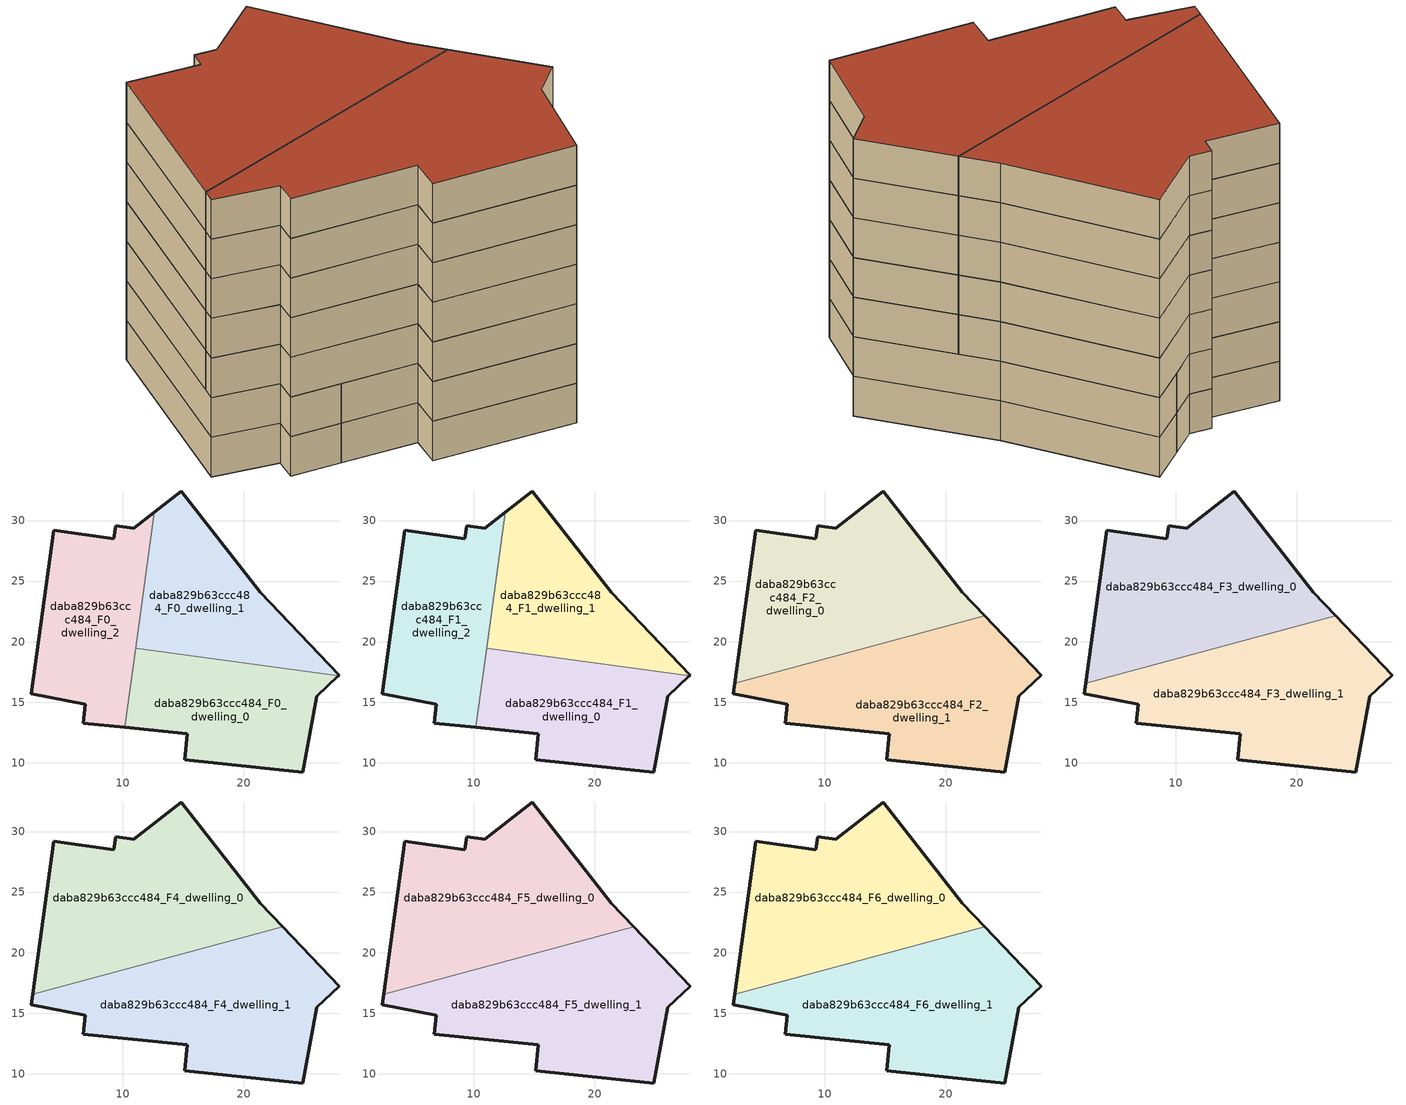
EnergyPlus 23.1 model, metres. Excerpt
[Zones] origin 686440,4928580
daba829b63ccc484_F0_dwelling_0
 floor ground (EU_floor_Construction): 24.87,9.23 26.03,15.48 27.81,17.16 11.06,19.47 10.15,12.91 15.34,12.38 15.12,10.23 z0
 wall outside (EU_wall_Construction): 27.81,17.16 26.03,15.48 24.87,9.23 15.12,10.23 15.34,12.38 10.15,12.91 z0:3
 wall to daba829b63ccc484_F0_dwelling_1 (EU_wall_Construction): 11.06,19.47 27.81,17.16 z0:3
 wall to daba829b63ccc484_F0_dwelling_2 (EU_wall_Construction): 10.15,12.91 11.06,19.47 z0:3
daba829b63ccc484_F0_dwelling_1
 floor ground (EU_floor_Construction): 27.86,17.21 21.34,24.09 14.84,32.44 12.6,30.7 11.06,19.47 27.81,17.16 z0
 wall outside (EU_wall_Construction): 12.6,30.7 14.84,32.44 21.34,24.09 27.86,17.21 27.81,17.16 z0:3
 wall to daba829b63ccc484_F0_dwelling_2 (EU_wall_Construction): 11.06,19.47 12.6,30.7 z0:3
daba829b63ccc484_F0_dwelling_2
 floor ground (EU_floor_Construction): 10.15,12.91 12.6,30.7 10.9,29.38 9.4,29.58 9.25,28.5 4.31,29.18 2.46,15.68 6.88,14.81 6.72,13.26 z0
 wall outside (EU_wall_Construction): 10.15,12.91 6.72,13.26 6.88,14.81 2.46,15.68 4.31,29.18 9.25,28.5 9.4,29.58 10.9,29.38 12.6,30.7 z0:3
daba829b63ccc484_F1_dwelling_0
 floor to daba829b63ccc484_F0_dwelling_0 (EU_floor_Construction): 24.87,9.23 26.03,15.48 27.81,17.16 11.06,19.47 10.15,12.91 15.34,12.38 15.12,10.23 z3
 wall outside (EU_wall_Construction): 27.81,17.16 26.03,15.48 24.87,9.23 15.12,10.23 15.34,12.38 10.15,12.91 z3:6
 wall to daba829b63ccc484_F1_dwelling_1 (EU_wall_Construction): 11.06,19.47 27.81,17.16 z3:6
 wall to daba829b63ccc484_F1_dwelling_2 (EU_wall_Construction): 10.15,12.91 11.06,19.47 z3:6
daba829b63ccc484_F1_dwelling_1
 floor to daba829b63ccc484_F0_dwelling_1 (EU_floor_Construction): 27.86,17.21 21.34,24.09 14.84,32.44 12.6,30.7 11.06,19.47 27.81,17.16 z3
 wall outside (EU_wall_Construction): 12.6,30.7 14.84,32.44 21.34,24.09 27.86,17.21 27.81,17.16 z3:6
 wall to daba829b63ccc484_F1_dwelling_2 (EU_wall_Construction): 11.06,19.47 12.6,30.7 z3:6
daba829b63ccc484_F1_dwelling_2
 floor to daba829b63ccc484_F0_dwelling_2 (EU_floor_Construction): 10.15,12.91 12.6,30.7 10.9,29.38 9.4,29.58 9.25,28.5 4.31,29.18 2.46,15.68 6.88,14.81 6.72,13.26 z3
 wall outside (EU_wall_Construction): 10.15,12.91 6.72,13.26 6.88,14.81 2.46,15.68 4.31,29.18 9.25,28.5 9.4,29.58 10.9,29.38 12.6,30.7 z3:6
daba829b63ccc484_F2_dwelling_0
 floor to daba829b63ccc484_F1_dwelling_2 (EU_floor_Construction): 10.97,18.83 12.6,30.7 10.9,29.38 9.4,29.58 9.25,28.5 4.31,29.18 2.59,16.57 z6
 floor to daba829b63ccc484_F1_dwelling_1 (EU_floor_Construction): 23.21,22.12 21.34,24.09 14.84,32.44 12.6,30.7 11.06,19.47 12.58,19.26 z6
 floor to daba829b63ccc484_F1_dwelling_0 (EU_floor_Construction): 12.58,19.26 11.06,19.47 10.97,18.83 z6
 wall outside (EU_wall_Construction): 2.59,16.57 4.31,29.18 9.25,28.5 9.4,29.58 10.9,29.38 14.84,32.44 21.34,24.09 23.21,22.12 z6:9
 wall to daba829b63ccc484_F2_dwelling_1 (EU_wall_Construction): 23.21,22.12 2.59,16.57 z6:9
daba829b63ccc484_F2_dwelling_1
 floor to daba829b63ccc484_F1_dwelling_0 (EU_floor_Construction): 24.87,9.23 26.03,15.48 27.81,17.16 12.58,19.26 10.97,18.83 10.15,12.91 15.34,12.38 15.12,10.23 z6
 floor to daba829b63ccc484_F1_dwelling_2 (EU_floor_Construction): 10.15,12.91 10.97,18.83 2.59,16.57 2.46,15.68 6.88,14.81 6.72,13.26 z6
 floor to daba829b63ccc484_F1_dwelling_1 (EU_floor_Construction): 27.86,17.21 23.21,22.12 12.58,19.26 27.81,17.16 z6
 wall outside (EU_wall_Construction): 23.21,22.12 27.86,17.21 26.03,15.48 24.87,9.23 15.12,10.23 15.34,12.38 6.72,13.26 6.88,14.81 2.46,15.68 2.59,16.57 z6:9
daba829b63ccc484_F3_dwelling_0
 floor to daba829b63ccc484_F2_dwelling_0 (EU_floor_Construction): 23.21,22.12 21.34,24.09 14.84,32.44 10.9,29.38 9.4,29.58 9.25,28.5 4.31,29.18 2.59,16.57 z9
 wall outside (EU_wall_Construction): 2.59,16.57 4.31,29.18 9.25,28.5 9.4,29.58 10.9,29.38 14.84,32.44 21.34,24.09 23.21,22.12 z9:12
 wall to daba829b63ccc484_F3_dwelling_1 (EU_wall_Construction): 23.21,22.12 2.59,16.57 z9:12
daba829b63ccc484_F3_dwelling_1
 floor to daba829b63ccc484_F2_dwelling_1 (EU_floor_Construction): 24.87,9.23 26.03,15.48 27.86,17.21 23.21,22.12 2.59,16.57 2.46,15.68 6.88,14.81 6.72,13.26 15.34,12.38 15.12,10.23 z9
 wall outside (EU_wall_Construction): 23.21,22.12 27.86,17.21 26.03,15.48 24.87,9.23 15.12,10.23 15.34,12.38 6.72,13.26 6.88,14.81 2.46,15.68 2.59,16.57 z9:12
daba829b63ccc484_F4_dwelling_0
 floor to daba829b63ccc484_F3_dwelling_0 (EU_floor_Construction): 23.21,22.12 21.34,24.09 14.84,32.44 10.9,29.38 9.4,29.58 9.25,28.5 4.31,29.18 2.59,16.57 z12
 wall outside (EU_wall_Construction): 2.59,16.57 4.31,29.18 9.25,28.5 9.4,29.58 10.9,29.38 14.84,32.44 21.34,24.09 23.21,22.12 z12:15
 wall to daba829b63ccc484_F4_dwelling_1 (EU_wall_Construction): 23.21,22.12 2.59,16.57 z12:15
daba829b63ccc484_F4_dwelling_1
 floor to daba829b63ccc484_F3_dwelling_1 (EU_floor_Construction): 24.87,9.23 26.03,15.48 27.86,17.21 23.21,22.12 2.59,16.57 2.46,15.68 6.88,14.81 6.72,13.26 15.34,12.38 15.12,10.23 z12
 wall outside (EU_wall_Construction): 23.21,22.12 27.86,17.21 26.03,15.48 24.87,9.23 15.12,10.23 15.34,12.38 6.72,13.26 6.88,14.81 2.46,15.68 2.59,16.57 z12:15
daba829b63ccc484_F5_dwelling_0
 floor to daba829b63ccc484_F4_dwelling_0 (EU_floor_Construction): 23.21,22.12 21.34,24.09 14.84,32.44 10.9,29.38 9.4,29.58 9.25,28.5 4.31,29.18 2.59,16.57 z15
 wall outside (EU_wall_Construction): 2.59,16.57 4.31,29.18 9.25,28.5 9.4,29.58 10.9,29.38 14.84,32.44 21.34,24.09 23.21,22.12 z15:18
 wall to daba829b63ccc484_F5_dwelling_1 (EU_wall_Construction): 23.21,22.12 2.59,16.57 z15:18
daba829b63ccc484_F5_dwelling_1
 floor to daba829b63ccc484_F4_dwelling_1 (EU_floor_Construction): 24.87,9.23 26.03,15.48 27.86,17.21 23.21,22.12 2.59,16.57 2.46,15.68 6.88,14.81 6.72,13.26 15.34,12.38 15.12,10.23 z15
 wall outside (EU_wall_Construction): 23.21,22.12 27.86,17.21 26.03,15.48 24.87,9.23 15.12,10.23 15.34,12.38 6.72,13.26 6.88,14.81 2.46,15.68 2.59,16.57 z15:18
daba829b63ccc484_F6_dwelling_0
 floor to daba829b63ccc484_F5_dwelling_0 (EU_floor_Construction): 23.21,22.12 21.34,24.09 14.84,32.44 10.9,29.38 9.4,29.58 9.25,28.5 4.31,29.18 2.59,16.57 z18
 wall outside (EU_wall_Construction): 2.59,16.57 4.31,29.18 9.25,28.5 9.4,29.58 10.9,29.38 14.84,32.44 21.34,24.09 23.21,22.12 z18:21
 wall to daba829b63ccc484_F6_dwelling_1 (EU_wall_Construction): 23.21,22.12 2.59,16.57 z18:21
 roof outside (EU_roof_Construction): 14.84,32.44 21.34,24.09 23.21,22.12 2.59,16.57 4.31,29.18 9.25,28.5 9.4,29.58 10.9,29.38 z21
daba829b63ccc484_F6_dwelling_1
 floor to daba829b63ccc484_F5_dwelling_1 (EU_floor_Construction): 24.87,9.23 26.03,15.48 27.86,17.21 23.21,22.12 2.59,16.57 2.46,15.68 6.88,14.81 6.72,13.26 15.34,12.38 15.12,10.23 z18
 wall outside (EU_wall_Construction): 23.21,22.12 27.86,17.21 26.03,15.48 24.87,9.23 15.12,10.23 15.34,12.38 6.72,13.26 6.88,14.81 2.46,15.68 2.59,16.57 z18:21
 roof outside (EU_roof_Construction): 23.21,22.12 27.86,17.21 26.03,15.48 24.87,9.23 15.12,10.23 15.34,12.38 6.72,13.26 6.88,14.81 2.46,15.68 2.59,16.57 z21
[Building]
EU S2 Campaign: North Axis=0; Terrain=City; Solar Distribution=FullExterior
[Site:Location]
Bologna: Latitude=44.5; Longitude=11.25; Time Zone=1; Elevation=37
[SizingPeriod:WeatherFileDays]
AnnualSizingPeriod: Begin Month=1; Begin Day of Month=1; End Month=12; End Day of Month=31; Day of Week for Start Day=Monday; Use Weather File Daylight Saving Period=No; Use Weather File Rain and Snow Indicators=No
[MATERIAL]
EU_InternalMass_Material: Roughness=MediumRough; Thickness=0.1; Conductivity=1; Density=1800; Specific Heat=900; Thermal Absorptance=0.9; Solar Absorptance=0.7; Visible Absorptance=0.7
[MATERIAL:NOMASS] Roughness=MediumRough; Thermal Absorptance=0.9; Solar Absorptance=0.7; Visible Absorptance=0.7
Name | Thermal Resistance
EU_wall_NoMass | 0.905828
EU_roof_NoMass | 0.37593
EU_floor_NoMass | 0.67114
[CONSTRUCTION]
EU_wall_Construction: EU_wall_NoMass
EU_roof_Construction: EU_roof_NoMass
EU_floor_Construction: EU_floor_NoMass
EU_InternalMass_Construction: EU_InternalMass_Material
[ZONE] Type=1; Multiplier=1; Ceiling Height=autocalculate; Floor Area=autocalculate; Part of Total Floor Area=Yes
Name | Volume
daba829b63ccc484_F0_dwelling_0; daba829b63ccc484_F1_dwelling_0 | 360.387
daba829b63ccc484_F2_dwelling_0; daba829b63ccc484_F3_dwelling_0; daba829b63ccc484_F4_dwelling_0; daba829b63ccc484_F5_dwelling_0; daba829b63ccc484_F6_dwelling_0 | 540.597
daba829b63ccc484_F0_dwelling_1; daba829b63ccc484_F1_dwelling_1 | 360.368
daba829b63ccc484_F2_dwelling_1; daba829b63ccc484_F3_dwelling_1; daba829b63ccc484_F4_dwelling_1; daba829b63ccc484_F5_dwelling_1; daba829b63ccc484_F6_dwelling_1 | 540.574
daba829b63ccc484_F0_dwelling_2; daba829b63ccc484_F1_dwelling_2 | 360.402
[INTERNALMASS] Construction=EU_InternalMass_Construction
Name | Zone or ZoneList | Surface Area
daba829b63ccc484_F0_dwelling_0_EU_InternalMass | daba829b63ccc484_F0_dwelling_0 | 120.13
daba829b63ccc484_F0_dwelling_1_EU_InternalMass | daba829b63ccc484_F0_dwelling_1 | 120.124
daba829b63ccc484_F0_dwelling_2_EU_InternalMass | daba829b63ccc484_F0_dwelling_2 | 120.134
daba829b63ccc484_F1_dwelling_0_EU_InternalMass | daba829b63ccc484_F1_dwelling_0 | 120.13
daba829b63ccc484_F1_dwelling_1_EU_InternalMass | daba829b63ccc484_F1_dwelling_1 | 120.124
daba829b63ccc484_F1_dwelling_2_EU_InternalMass | daba829b63ccc484_F1_dwelling_2 | 120.134
daba829b63ccc484_F2_dwelling_0_EU_InternalMass | daba829b63ccc484_F2_dwelling_0 | 180.199
daba829b63ccc484_F2_dwelling_1_EU_InternalMass | daba829b63ccc484_F2_dwelling_1 | 180.192
daba829b63ccc484_F3_dwelling_0_EU_InternalMass | daba829b63ccc484_F3_dwelling_0 | 180.199
daba829b63ccc484_F3_dwelling_1_EU_InternalMass | daba829b63ccc484_F3_dwelling_1 | 180.192
daba829b63ccc484_F4_dwelling_0_EU_InternalMass | daba829b63ccc484_F4_dwelling_0 | 180.199
daba829b63ccc484_F4_dwelling_1_EU_InternalMass | daba829b63ccc484_F4_dwelling_1 | 180.192
daba829b63ccc484_F5_dwelling_0_EU_InternalMass | daba829b63ccc484_F5_dwelling_0 | 180.199
daba829b63ccc484_F5_dwelling_1_EU_InternalMass | daba829b63ccc484_F5_dwelling_1 | 180.192
daba829b63ccc484_F6_dwelling_0_EU_InternalMass | daba829b63ccc484_F6_dwelling_0 | 180.199
daba829b63ccc484_F6_dwelling_1_EU_InternalMass | daba829b63ccc484_F6_dwelling_1 | 180.192
[OTHEREQUIPMENT] Fuel Type=Electricity; Design Level Calculation Method=Watts/Area; Power per Zone Floor Area=1; Fraction Latent=0; Fraction Radiant=0; Fraction Lost=0; Carbon Dioxide Generation Rate=0; EndUse Subcategory=EU_Step8_InternalGains
Name | Zone or ZoneList or Space or SpaceList | Schedule
EU_Step8_InternalGain_daba829b63ccc484_F0_dwelling_0_f000 | daba829b63ccc484_F0_dwelling_0 | EU_Step8_GainSchedule_daba829b63ccc484_F0_dwelling_0_f000
EU_Step8_InternalGain_daba829b63ccc484_F0_dwelling_1_f000 | daba829b63ccc484_F0_dwelling_1 | EU_Step8_GainSchedule_daba829b63ccc484_F0_dwelling_1_f000
EU_Step8_InternalGain_daba829b63ccc484_F0_dwelling_2_f000 | daba829b63ccc484_F0_dwelling_2 | EU_Step8_GainSchedule_daba829b63ccc484_F0_dwelling_2_f000
EU_Step8_InternalGain_daba829b63ccc484_F1_dwelling_0_f000 | daba829b63ccc484_F1_dwelling_0 | EU_Step8_GainSchedule_daba829b63ccc484_F1_dwelling_0_f000
EU_Step8_InternalGain_daba829b63ccc484_F1_dwelling_1_f000 | daba829b63ccc484_F1_dwelling_1 | EU_Step8_GainSchedule_daba829b63ccc484_F1_dwelling_1_f000
EU_Step8_InternalGain_daba829b63ccc484_F1_dwelling_2_f000 | daba829b63ccc484_F1_dwelling_2 | EU_Step8_GainSchedule_daba829b63ccc484_F1_dwelling_2_f000
EU_Step8_InternalGain_daba829b63ccc484_F2_dwelling_0_f000 | daba829b63ccc484_F2_dwelling_0 | EU_Step8_GainSchedule_daba829b63ccc484_F2_dwelling_0_f000
EU_Step8_InternalGain_daba829b63ccc484_F2_dwelling_1_f000 | daba829b63ccc484_F2_dwelling_1 | EU_Step8_GainSchedule_daba829b63ccc484_F2_dwelling_1_f000
EU_Step8_InternalGain_daba829b63ccc484_F3_dwelling_0_f000 | daba829b63ccc484_F3_dwelling_0 | EU_Step8_GainSchedule_daba829b63ccc484_F3_dwelling_0_f000
EU_Step8_InternalGain_daba829b63ccc484_F3_dwelling_1_f000 | daba829b63ccc484_F3_dwelling_1 | EU_Step8_GainSchedule_daba829b63ccc484_F3_dwelling_1_f000
EU_Step8_InternalGain_daba829b63ccc484_F4_dwelling_0_f000 | daba829b63ccc484_F4_dwelling_0 | EU_Step8_GainSchedule_daba829b63ccc484_F4_dwelling_0_f000
EU_Step8_InternalGain_daba829b63ccc484_F4_dwelling_1_f000 | daba829b63ccc484_F4_dwelling_1 | EU_Step8_GainSchedule_daba829b63ccc484_F4_dwelling_1_f000
EU_Step8_InternalGain_daba829b63ccc484_F5_dwelling_0_f000 | daba829b63ccc484_F5_dwelling_0 | EU_Step8_GainSchedule_daba829b63ccc484_F5_dwelling_0_f000
EU_Step8_InternalGain_daba829b63ccc484_F5_dwelling_1_f000 | daba829b63ccc484_F5_dwelling_1 | EU_Step8_GainSchedule_daba829b63ccc484_F5_dwelling_1_f000
EU_Step8_InternalGain_daba829b63ccc484_F6_dwelling_0_f000 | daba829b63ccc484_F6_dwelling_0 | EU_Step8_GainSchedule_daba829b63ccc484_F6_dwelling_0_f000
EU_Step8_InternalGain_daba829b63ccc484_F6_dwelling_1_f000 | daba829b63ccc484_F6_dwelling_1 | EU_Step8_GainSchedule_daba829b63ccc484_F6_dwelling_1_f000
[ZONEVENTILATION:DESIGNFLOWRATE] Schedule=EU_AlwaysOn; Design Flow Rate Calculation Method=AirChanges/Hour; Air Changes per Hour=0.73129; Ventilation Type=Natural; Fan Pressure Rise=0; Fan Total Efficiency=1; Constant Term Coefficient=1; Temperature Term Coefficient=0; Velocity Term Coefficient=0; Velocity Squared Term Coefficient=0; Minimum Indoor Temperature=-100; Maximum Indoor Temperature=100; Delta Temperature=-100; Minimum Outdoor Temperature=-100; Maximum Outdoor Temperature=100; Maximum Wind Speed=40
Name | Zone or ZoneList or Space or SpaceList
EU_ConstantAir_daba829b63ccc484_F0_dwelling_0 | daba829b63ccc484_F0_dwelling_0
EU_ConstantAir_daba829b63ccc484_F0_dwelling_1 | daba829b63ccc484_F0_dwelling_1
EU_ConstantAir_daba829b63ccc484_F0_dwelling_2 | daba829b63ccc484_F0_dwelling_2
EU_ConstantAir_daba829b63ccc484_F1_dwelling_0 | daba829b63ccc484_F1_dwelling_0
EU_ConstantAir_daba829b63ccc484_F1_dwelling_1 | daba829b63ccc484_F1_dwelling_1
EU_ConstantAir_daba829b63ccc484_F1_dwelling_2 | daba829b63ccc484_F1_dwelling_2
EU_ConstantAir_daba829b63ccc484_F2_dwelling_0 | daba829b63ccc484_F2_dwelling_0
EU_ConstantAir_daba829b63ccc484_F2_dwelling_1 | daba829b63ccc484_F2_dwelling_1
EU_ConstantAir_daba829b63ccc484_F3_dwelling_0 | daba829b63ccc484_F3_dwelling_0
EU_ConstantAir_daba829b63ccc484_F3_dwelling_1 | daba829b63ccc484_F3_dwelling_1
EU_ConstantAir_daba829b63ccc484_F4_dwelling_0 | daba829b63ccc484_F4_dwelling_0
EU_ConstantAir_daba829b63ccc484_F4_dwelling_1 | daba829b63ccc484_F4_dwelling_1
EU_ConstantAir_daba829b63ccc484_F5_dwelling_0 | daba829b63ccc484_F5_dwelling_0
EU_ConstantAir_daba829b63ccc484_F5_dwelling_1 | daba829b63ccc484_F5_dwelling_1
EU_ConstantAir_daba829b63ccc484_F6_dwelling_0 | daba829b63ccc484_F6_dwelling_0
EU_ConstantAir_daba829b63ccc484_F6_dwelling_1 | daba829b63ccc484_F6_dwelling_1
[HVACTEMPLATE:THERMOSTAT] Constant Heating Setpoint=20; Constant Cooling Setpoint=50
EU_HeatOnly_daba829b63ccc484_F0_dwelling_0; EU_HeatOnly_daba829b63ccc484_F0_dwelling_1; EU_HeatOnly_daba829b63ccc484_F0_dwelling_2; EU_HeatOnly_daba829b63ccc484_F1_dwelling_0; EU_HeatOnly_daba829b63ccc484_F1_dwelling_1; EU_HeatOnly_daba829b63ccc484_F1_dwelling_2; EU_HeatOnly_daba829b63ccc484_F2_dwelling_0; EU_HeatOnly_daba829b63ccc484_F2_dwelling_1; EU_HeatOnly_daba829b63ccc484_F3_dwelling_0; EU_HeatOnly_daba829b63ccc484_F3_dwelling_1; EU_HeatOnly_daba829b63ccc484_F4_dwelling_0; EU_HeatOnly_daba829b63ccc484_F4_dwelling_1; EU_HeatOnly_daba829b63ccc484_F5_dwelling_0; EU_HeatOnly_daba829b63ccc484_F5_dwelling_1; EU_HeatOnly_daba829b63ccc484_F6_dwelling_0; EU_HeatOnly_daba829b63ccc484_F6_dwelling_1
[HVACTEMPLATE:ZONE:IDEALLOADSAIRSYSTEM] System Availability Schedule=EU_AlwaysOn; Maximum Heating Supply Air Temperature=50; Minimum Cooling Supply Air Temperature=13; Maximum Heating Supply Air Humidity Ratio=0.0156; Minimum Cooling Supply Air Humidity Ratio=0.0077; Heating Limit=NoLimit; Cooling Limit=NoLimit; Heating Availability Schedule=EU_AlwaysOn; Cooling Availability Schedule=EU_CoolingOff; Dehumidification Control Type=ConstantSensibleHeatRatio; Cooling Sensible Heat Ratio=0.7; Dehumidification Setpoint=60; Humidification Control Type=None; Humidification Setpoint=30; Outdoor Air Method=None; Outdoor Air Flow Rate per Person=0.00944; Outdoor Air Flow Rate per Zone Floor Area=0; Outdoor Air Flow Rate per Zone=0; Demand Controlled Ventilation Type=None; Outdoor Air Economizer Type=NoEconomizer; Heat Recovery Type=None; Sensible Heat Recovery Effectiveness=0.7; Latent Heat Recovery Effectiveness=0.65
Name | Template Thermostat
daba829b63ccc484_F0_dwelling_0 | EU_HeatOnly_daba829b63ccc484_F0_dwelling_0
daba829b63ccc484_F0_dwelling_1 | EU_HeatOnly_daba829b63ccc484_F0_dwelling_1
daba829b63ccc484_F0_dwelling_2 | EU_HeatOnly_daba829b63ccc484_F0_dwelling_2
daba829b63ccc484_F1_dwelling_0 | EU_HeatOnly_daba829b63ccc484_F1_dwelling_0
daba829b63ccc484_F1_dwelling_1 | EU_HeatOnly_daba829b63ccc484_F1_dwelling_1
daba829b63ccc484_F1_dwelling_2 | EU_HeatOnly_daba829b63ccc484_F1_dwelling_2
daba829b63ccc484_F2_dwelling_0 | EU_HeatOnly_daba829b63ccc484_F2_dwelling_0
daba829b63ccc484_F2_dwelling_1 | EU_HeatOnly_daba829b63ccc484_F2_dwelling_1
daba829b63ccc484_F3_dwelling_0 | EU_HeatOnly_daba829b63ccc484_F3_dwelling_0
daba829b63ccc484_F3_dwelling_1 | EU_HeatOnly_daba829b63ccc484_F3_dwelling_1
daba829b63ccc484_F4_dwelling_0 | EU_HeatOnly_daba829b63ccc484_F4_dwelling_0
daba829b63ccc484_F4_dwelling_1 | EU_HeatOnly_daba829b63ccc484_F4_dwelling_1
daba829b63ccc484_F5_dwelling_0 | EU_HeatOnly_daba829b63ccc484_F5_dwelling_0
daba829b63ccc484_F5_dwelling_1 | EU_HeatOnly_daba829b63ccc484_F5_dwelling_1
daba829b63ccc484_F6_dwelling_0 | EU_HeatOnly_daba829b63ccc484_F6_dwelling_0
daba829b63ccc484_F6_dwelling_1 | EU_HeatOnly_daba829b63ccc484_F6_dwelling_1
[SIZING:ZONE] Zone Cooling Design Supply Air Temperature Input Method=SupplyAirTemperature; Zone Cooling Design Supply Air Temperature=13; Zone Heating Design Supply Air Temperature Input Method=SupplyAirTemperature; Zone Heating Design Supply Air Temperature=50; Zone Cooling Design Supply Air Humidity Ratio=0.008; Zone Heating Design Supply Air Humidity Ratio=0.008; Cooling Design Air Flow Method=DesignDay; Cooling Design Air Flow Rate=0; Cooling Minimum Air Flow per Zone Floor Area=0.000762; Cooling Minimum Air Flow=0; Cooling Minimum Air Flow Fraction=0.2; Heating Design Air Flow Method=DesignDay; Heating Design Air Flow Rate=0; Heating Maximum Air Flow per Zone Floor Area=0.002032; Heating Maximum Air Flow=0.141576; Heating Maximum Air Flow Fraction=0.3; Account for Dedicated Outdoor Air System=No; Dedicated Outdoor Air System Control Strategy=NeutralSupplyAir; Dedicated Outdoor Air Low Setpoint Temperature for Design=autosize; Dedicated Outdoor Air High Setpoint Temperature for Design=autosize; Zone Load Sizing Method=Sensible Load Only No Latent Load; Zone Latent Cooling Design Supply Air Humidity Ratio Input Method=HumidityRatioDifference; Zone Cooling Design Supply Air Humidity Ratio Difference=0.005; Zone Latent Heating Design Supply Air Humidity Ratio Input Method=HumidityRatioDifference; Zone Humidification Design Supply Air Humidity Ratio Difference=0.005
daba829b63ccc484_F0_dwelling_0; daba829b63ccc484_F0_dwelling_1; daba829b63ccc484_F0_dwelling_2; daba829b63ccc484_F1_dwelling_0; daba829b63ccc484_F1_dwelling_1; daba829b63ccc484_F1_dwelling_2; daba829b63ccc484_F2_dwelling_0; daba829b63ccc484_F2_dwelling_1; daba829b63ccc484_F3_dwelling_0; daba829b63ccc484_F3_dwelling_1; daba829b63ccc484_F4_dwelling_0; daba829b63ccc484_F4_dwelling_1; daba829b63ccc484_F5_dwelling_0; daba829b63ccc484_F5_dwelling_1; daba829b63ccc484_F6_dwelling_0; daba829b63ccc484_F6_dwelling_1
[SCHEDULE:CONSTANT]
Name | Hourly Value
EU_AlwaysOn | 1
EU_CoolingOff | 0
[SCHEDULE:FILE] Column Number=1; Rows to Skip at Top=0; Number of Hours of Data=8760; Column Separator=Comma; Interpolate to Timestep=No; Minutes per Item=60; Adjust Schedule for Daylight Savings=Yes
Name | File
EU_Step8_GainSchedule_daba829b63ccc484_F0_dwelling_0_f000 | ../../schedules/daba829b63ccc484/daba829b63ccc484_F0_dwelling_0_f000_gain.csv
EU_Step8_GainSchedule_daba829b63ccc484_F0_dwelling_1_f000 | ../../schedules/daba829b63ccc484/daba829b63ccc484_F0_dwelling_1_f000_gain.csv
EU_Step8_GainSchedule_daba829b63ccc484_F0_dwelling_2_f000 | ../../schedules/daba829b63ccc484/daba829b63ccc484_F0_dwelling_2_f000_gain.csv
EU_Step8_GainSchedule_daba829b63ccc484_F1_dwelling_0_f000 | ../../schedules/daba829b63ccc484/daba829b63ccc484_F1_dwelling_0_f000_gain.csv
EU_Step8_GainSchedule_daba829b63ccc484_F1_dwelling_1_f000 | ../../schedules/daba829b63ccc484/daba829b63ccc484_F1_dwelling_1_f000_gain.csv
EU_Step8_GainSchedule_daba829b63ccc484_F1_dwelling_2_f000 | ../../schedules/daba829b63ccc484/daba829b63ccc484_F1_dwelling_2_f000_gain.csv
EU_Step8_GainSchedule_daba829b63ccc484_F2_dwelling_0_f000 | ../../schedules/daba829b63ccc484/daba829b63ccc484_F2_dwelling_0_f000_gain.csv
EU_Step8_GainSchedule_daba829b63ccc484_F2_dwelling_1_f000 | ../../schedules/daba829b63ccc484/daba829b63ccc484_F2_dwelling_1_f000_gain.csv
EU_Step8_GainSchedule_daba829b63ccc484_F3_dwelling_0_f000 | ../../schedules/daba829b63ccc484/daba829b63ccc484_F3_dwelling_0_f000_gain.csv
EU_Step8_GainSchedule_daba829b63ccc484_F3_dwelling_1_f000 | ../../schedules/daba829b63ccc484/daba829b63ccc484_F3_dwelling_1_f000_gain.csv
EU_Step8_GainSchedule_daba829b63ccc484_F4_dwelling_0_f000 | ../../schedules/daba829b63ccc484/daba829b63ccc484_F4_dwelling_0_f000_gain.csv
EU_Step8_GainSchedule_daba829b63ccc484_F4_dwelling_1_f000 | ../../schedules/daba829b63ccc484/daba829b63ccc484_F4_dwelling_1_f000_gain.csv
EU_Step8_GainSchedule_daba829b63ccc484_F5_dwelling_0_f000 | ../../schedules/daba829b63ccc484/daba829b63ccc484_F5_dwelling_0_f000_gain.csv
EU_Step8_GainSchedule_daba829b63ccc484_F5_dwelling_1_f000 | ../../schedules/daba829b63ccc484/daba829b63ccc484_F5_dwelling_1_f000_gain.csv
EU_Step8_GainSchedule_daba829b63ccc484_F6_dwelling_0_f000 | ../../schedules/daba829b63ccc484/daba829b63ccc484_F6_dwelling_0_f000_gain.csv
EU_Step8_GainSchedule_daba829b63ccc484_F6_dwelling_1_f000 | ../../schedules/daba829b63ccc484/daba829b63ccc484_F6_dwelling_1_f000_gain.csv
